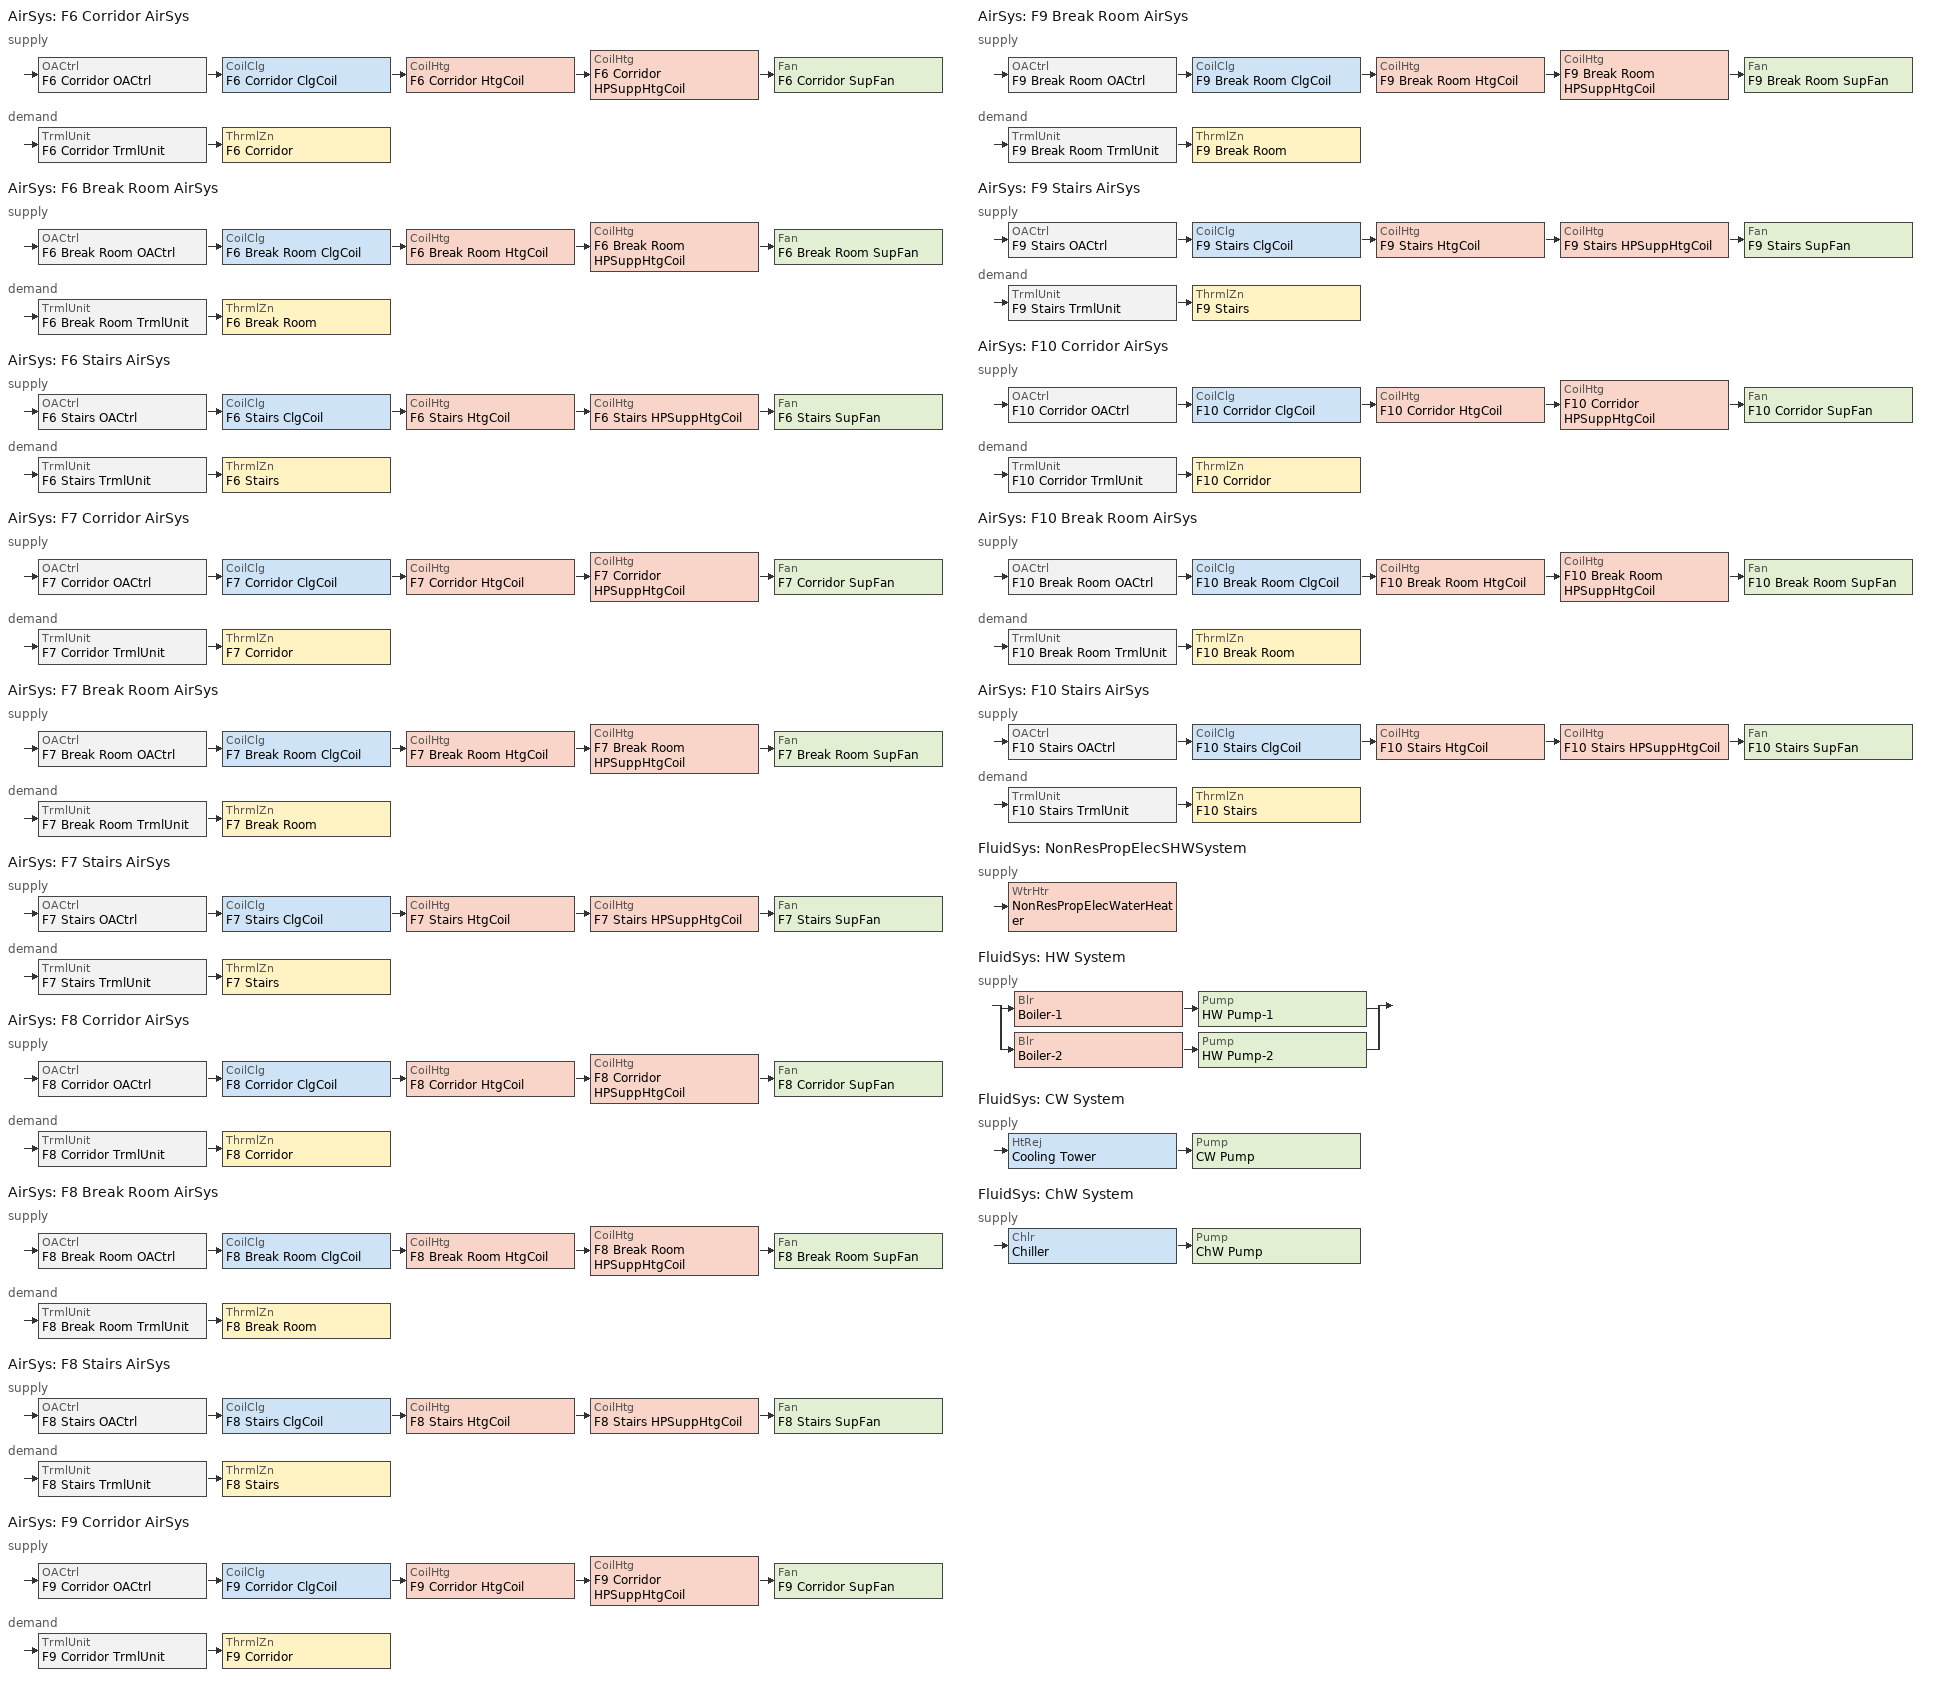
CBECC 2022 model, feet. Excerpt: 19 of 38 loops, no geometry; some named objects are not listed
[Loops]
AirSys 'F6 Corridor AirSys'
 supply: OACtrl 'F6 Corridor OACtrl' > CoilClg 'F6 Corridor ClgCoil' > CoilHtg 'F6 Corridor HtgCoil' > CoilHtg 'F6 Corridor HPSuppHtgCoil' > Fan 'F6 Corridor SupFan'
 demand: TrmlUnit 'F6 Corridor TrmlUnit' > ThrmlZn 'F6 Corridor'
AirSys 'F6 Break Room AirSys'
 supply: OACtrl 'F6 Break Room OACtrl' > CoilClg 'F6 Break Room ClgCoil' > CoilHtg 'F6 Break Room HtgCoil' > CoilHtg 'F6 Break Room HPSuppHtgCoil' > Fan 'F6 Break Room SupFan'
 demand: TrmlUnit 'F6 Break Room TrmlUnit' > ThrmlZn 'F6 Break Room'
AirSys 'F6 Stairs AirSys'
 supply: OACtrl 'F6 Stairs OACtrl' > CoilClg 'F6 Stairs ClgCoil' > CoilHtg 'F6 Stairs HtgCoil' > CoilHtg 'F6 Stairs HPSuppHtgCoil' > Fan 'F6 Stairs SupFan'
 demand: TrmlUnit 'F6 Stairs TrmlUnit' > ThrmlZn 'F6 Stairs'
AirSys 'F7 Corridor AirSys'
 supply: OACtrl 'F7 Corridor OACtrl' > CoilClg 'F7 Corridor ClgCoil' > CoilHtg 'F7 Corridor HtgCoil' > CoilHtg 'F7 Corridor HPSuppHtgCoil' > Fan 'F7 Corridor SupFan'
 demand: TrmlUnit 'F7 Corridor TrmlUnit' > ThrmlZn 'F7 Corridor'
AirSys 'F7 Break Room AirSys'
 supply: OACtrl 'F7 Break Room OACtrl' > CoilClg 'F7 Break Room ClgCoil' > CoilHtg 'F7 Break Room HtgCoil' > CoilHtg 'F7 Break Room HPSuppHtgCoil' > Fan 'F7 Break Room SupFan'
 demand: TrmlUnit 'F7 Break Room TrmlUnit' > ThrmlZn 'F7 Break Room'
AirSys 'F7 Stairs AirSys'
 supply: OACtrl 'F7 Stairs OACtrl' > CoilClg 'F7 Stairs ClgCoil' > CoilHtg 'F7 Stairs HtgCoil' > CoilHtg 'F7 Stairs HPSuppHtgCoil' > Fan 'F7 Stairs SupFan'
 demand: TrmlUnit 'F7 Stairs TrmlUnit' > ThrmlZn 'F7 Stairs'
AirSys 'F8 Corridor AirSys'
 supply: OACtrl 'F8 Corridor OACtrl' > CoilClg 'F8 Corridor ClgCoil' > CoilHtg 'F8 Corridor HtgCoil' > CoilHtg 'F8 Corridor HPSuppHtgCoil' > Fan 'F8 Corridor SupFan'
 demand: TrmlUnit 'F8 Corridor TrmlUnit' > ThrmlZn 'F8 Corridor'
AirSys 'F8 Break Room AirSys'
 supply: OACtrl 'F8 Break Room OACtrl' > CoilClg 'F8 Break Room ClgCoil' > CoilHtg 'F8 Break Room HtgCoil' > CoilHtg 'F8 Break Room HPSuppHtgCoil' > Fan 'F8 Break Room SupFan'
 demand: TrmlUnit 'F8 Break Room TrmlUnit' > ThrmlZn 'F8 Break Room'
AirSys 'F8 Stairs AirSys'
 supply: OACtrl 'F8 Stairs OACtrl' > CoilClg 'F8 Stairs ClgCoil' > CoilHtg 'F8 Stairs HtgCoil' > CoilHtg 'F8 Stairs HPSuppHtgCoil' > Fan 'F8 Stairs SupFan'
 demand: TrmlUnit 'F8 Stairs TrmlUnit' > ThrmlZn 'F8 Stairs'
AirSys 'F9 Corridor AirSys'
 supply: OACtrl 'F9 Corridor OACtrl' > CoilClg 'F9 Corridor ClgCoil' > CoilHtg 'F9 Corridor HtgCoil' > CoilHtg 'F9 Corridor HPSuppHtgCoil' > Fan 'F9 Corridor SupFan'
 demand: TrmlUnit 'F9 Corridor TrmlUnit' > ThrmlZn 'F9 Corridor'
AirSys 'F9 Break Room AirSys'
 supply: OACtrl 'F9 Break Room OACtrl' > CoilClg 'F9 Break Room ClgCoil' > CoilHtg 'F9 Break Room HtgCoil' > CoilHtg 'F9 Break Room HPSuppHtgCoil' > Fan 'F9 Break Room SupFan'
 demand: TrmlUnit 'F9 Break Room TrmlUnit' > ThrmlZn 'F9 Break Room'
AirSys 'F9 Stairs AirSys'
 supply: OACtrl 'F9 Stairs OACtrl' > CoilClg 'F9 Stairs ClgCoil' > CoilHtg 'F9 Stairs HtgCoil' > CoilHtg 'F9 Stairs HPSuppHtgCoil' > Fan 'F9 Stairs SupFan'
 demand: TrmlUnit 'F9 Stairs TrmlUnit' > ThrmlZn 'F9 Stairs'
AirSys 'F10 Corridor AirSys'
 supply: OACtrl 'F10 Corridor OACtrl' > CoilClg 'F10 Corridor ClgCoil' > CoilHtg 'F10 Corridor HtgCoil' > CoilHtg 'F10 Corridor HPSuppHtgCoil' > Fan 'F10 Corridor SupFan'
 demand: TrmlUnit 'F10 Corridor TrmlUnit' > ThrmlZn 'F10 Corridor'
AirSys 'F10 Break Room AirSys'
 supply: OACtrl 'F10 Break Room OACtrl' > CoilClg 'F10 Break Room ClgCoil' > CoilHtg 'F10 Break Room HtgCoil' > CoilHtg 'F10 Break Room HPSuppHtgCoil' > Fan 'F10 Break Room SupFan'
 demand: TrmlUnit 'F10 Break Room TrmlUnit' > ThrmlZn 'F10 Break Room'
AirSys 'F10 Stairs AirSys'
 supply: OACtrl 'F10 Stairs OACtrl' > CoilClg 'F10 Stairs ClgCoil' > CoilHtg 'F10 Stairs HtgCoil' > CoilHtg 'F10 Stairs HPSuppHtgCoil' > Fan 'F10 Stairs SupFan'
 demand: TrmlUnit 'F10 Stairs TrmlUnit' > ThrmlZn 'F10 Stairs'
FluidSys 'NonResPropElecSHWSystem'
 supply: WtrHtr 'NonResPropElecWaterHeater'
FluidSys 'HW System'
 supply: split
  | Blr 'Boiler-1' > Pump 'HW Pump-1'
  | Blr 'Boiler-2' > Pump 'HW Pump-2'
FluidSys 'CW System'
 supply: HtRej 'Cooling Tower' > Pump 'CW Pump'
FluidSys 'ChW System'
 supply: Chlr 'Chiller' > Pump 'ChW Pump'
[AirSys] Type=SZHP; SubType=Split1Phase; EffMetric=SEER2/EER2/HSPF2; ResHVACAutoSizing=1; OptStart=0
Name | CtrlZnRef
F6 Corridor AirSys | F6 Corridor
F6 Break Room AirSys | F6 Break Room
F6 Stairs AirSys | F6 Stairs
F7 Corridor AirSys | F7 Corridor
F7 Break Room AirSys | F7 Break Room
F7 Stairs AirSys | F7 Stairs
F8 Corridor AirSys | F8 Corridor
F8 Break Room AirSys | F8 Break Room
F8 Stairs AirSys | F8 Stairs
F9 Corridor AirSys | F9 Corridor
F9 Break Room AirSys | F9 Break Room
F9 Stairs AirSys | F9 Stairs
F10 Corridor AirSys | F10 Corridor
F10 Break Room AirSys | F10 Break Room
F10 Stairs AirSys | F10 Stairs
[AirSeg]
Name | Sys | Type
F6 Corridor SupAirSeg | F6 Corridor AirSys | Supply
F6 Corridor RetAirSeg | F6 Corridor AirSys | Return
F6 Break Room SupAirSeg | F6 Break Room AirSys | Supply
F6 Break Room RetAirSeg | F6 Break Room AirSys | Return
F6 Stairs SupAirSeg | F6 Stairs AirSys | Supply
F6 Stairs RetAirSeg | F6 Stairs AirSys | Return
F7 Corridor SupAirSeg | F7 Corridor AirSys | Supply
F7 Corridor RetAirSeg | F7 Corridor AirSys | Return
F7 Break Room SupAirSeg | F7 Break Room AirSys | Supply
F7 Break Room RetAirSeg | F7 Break Room AirSys | Return
F7 Stairs SupAirSeg | F7 Stairs AirSys | Supply
F7 Stairs RetAirSeg | F7 Stairs AirSys | Return
F8 Corridor SupAirSeg | F8 Corridor AirSys | Supply
F8 Corridor RetAirSeg | F8 Corridor AirSys | Return
F8 Break Room SupAirSeg | F8 Break Room AirSys | Supply
F8 Break Room RetAirSeg | F8 Break Room AirSys | Return
F8 Stairs SupAirSeg | F8 Stairs AirSys | Supply
F8 Stairs RetAirSeg | F8 Stairs AirSys | Return
F9 Corridor SupAirSeg | F9 Corridor AirSys | Supply
F9 Corridor RetAirSeg | F9 Corridor AirSys | Return
F9 Break Room SupAirSeg | F9 Break Room AirSys | Supply
F9 Break Room RetAirSeg | F9 Break Room AirSys | Return
F9 Stairs SupAirSeg | F9 Stairs AirSys | Supply
F9 Stairs RetAirSeg | F9 Stairs AirSys | Return
F10 Corridor SupAirSeg | F10 Corridor AirSys | Supply
F10 Corridor RetAirSeg | F10 Corridor AirSys | Return
F10 Break Room SupAirSeg | F10 Break Room AirSys | Supply
F10 Break Room RetAirSeg | F10 Break Room AirSys | Return
F10 Stairs SupAirSeg | F10 Stairs AirSys | Supply
F10 Stairs RetAirSeg | F10 Stairs AirSys | Return
[CoilClg] Type=DirectExpansion; DXSEER=14
Name | Sys
F6 Corridor ClgCoil | F6 Corridor AirSys
F6 Break Room ClgCoil | F6 Break Room AirSys
F6 Stairs ClgCoil | F6 Stairs AirSys
F7 Corridor ClgCoil | F7 Corridor AirSys
F7 Break Room ClgCoil | F7 Break Room AirSys
F7 Stairs ClgCoil | F7 Stairs AirSys
F8 Corridor ClgCoil | F8 Corridor AirSys
F8 Break Room ClgCoil | F8 Break Room AirSys
F8 Stairs ClgCoil | F8 Stairs AirSys
F9 Corridor ClgCoil | F9 Corridor AirSys
F9 Break Room ClgCoil | F9 Break Room AirSys
F9 Stairs ClgCoil | F9 Stairs AirSys
F10 Corridor ClgCoil | F10 Corridor AirSys
F10 Break Room ClgCoil | F10 Break Room AirSys
F10 Stairs ClgCoil | F10 Stairs AirSys
[CoilHtg]
Name | Sys | Type | HtPumpHSPF | HtPumpSuppCoilHtgRef
F6 Corridor HtgCoil | F6 Corridor AirSys | HeatPump | 8.2 | F6 Corridor HPSuppHtgCoil
F6 Corridor HPSuppHtgCoil | F6 Corridor AirSys | Resistance | 8.2
F6 Break Room HtgCoil | F6 Break Room AirSys | HeatPump | 8.2 | F6 Break Room HPSuppHtgCoil
F6 Break Room HPSuppHtgCoil | F6 Break Room AirSys | Resistance | 8.2
F6 Stairs HtgCoil | F6 Stairs AirSys | HeatPump | 8.2 | F6 Stairs HPSuppHtgCoil
F6 Stairs HPSuppHtgCoil | F6 Stairs AirSys | Resistance | 8.2
F7 Corridor HtgCoil | F7 Corridor AirSys | HeatPump | 8.2 | F7 Corridor HPSuppHtgCoil
F7 Corridor HPSuppHtgCoil | F7 Corridor AirSys | Resistance | 8.2
F7 Break Room HtgCoil | F7 Break Room AirSys | HeatPump | 8.2 | F7 Break Room HPSuppHtgCoil
F7 Break Room HPSuppHtgCoil | F7 Break Room AirSys | Resistance | 8.2
F7 Stairs HtgCoil | F7 Stairs AirSys | HeatPump | 8.2 | F7 Stairs HPSuppHtgCoil
F7 Stairs HPSuppHtgCoil | F7 Stairs AirSys | Resistance | 8.2
F8 Corridor HtgCoil | F8 Corridor AirSys | HeatPump | 8.2 | F8 Corridor HPSuppHtgCoil
F8 Corridor HPSuppHtgCoil | F8 Corridor AirSys | Resistance | 8.2
F8 Break Room HtgCoil | F8 Break Room AirSys | HeatPump | 8.2 | F8 Break Room HPSuppHtgCoil
F8 Break Room HPSuppHtgCoil | F8 Break Room AirSys | Resistance | 8.2
F8 Stairs HtgCoil | F8 Stairs AirSys | HeatPump | 8.2 | F8 Stairs HPSuppHtgCoil
F8 Stairs HPSuppHtgCoil | F8 Stairs AirSys | Resistance | 8.2
F9 Corridor HtgCoil | F9 Corridor AirSys | HeatPump | 8.2 | F9 Corridor HPSuppHtgCoil
F9 Corridor HPSuppHtgCoil | F9 Corridor AirSys | Resistance | 8.2
F9 Break Room HtgCoil | F9 Break Room AirSys | HeatPump | 8.2 | F9 Break Room HPSuppHtgCoil
F9 Break Room HPSuppHtgCoil | F9 Break Room AirSys | Resistance | 8.2
F9 Stairs HtgCoil | F9 Stairs AirSys | HeatPump | 8.2 | F9 Stairs HPSuppHtgCoil
F9 Stairs HPSuppHtgCoil | F9 Stairs AirSys | Resistance | 8.2
F10 Corridor HtgCoil | F10 Corridor AirSys | HeatPump | 8.2 | F10 Corridor HPSuppHtgCoil
F10 Corridor HPSuppHtgCoil | F10 Corridor AirSys | Resistance | 8.2
F10 Break Room HtgCoil | F10 Break Room AirSys | HeatPump | 8.2 | F10 Break Room HPSuppHtgCoil
F10 Break Room HPSuppHtgCoil | F10 Break Room AirSys | Resistance | 8.2
F10 Stairs HtgCoil | F10 Stairs AirSys | HeatPump | 8.2 | F10 Stairs HPSuppHtgCoil
F10 Stairs HPSuppHtgCoil | F10 Stairs AirSys | Resistance
[Fan]
Name | Sys
F6 Corridor SupFan | F6 Corridor AirSys
F6 Break Room SupFan | F6 Break Room AirSys
F6 Stairs SupFan | F6 Stairs AirSys
F7 Corridor SupFan | F7 Corridor AirSys
F7 Break Room SupFan | F7 Break Room AirSys
F7 Stairs SupFan | F7 Stairs AirSys
F8 Corridor SupFan | F8 Corridor AirSys
F8 Break Room SupFan | F8 Break Room AirSys
F8 Stairs SupFan | F8 Stairs AirSys
F9 Corridor SupFan | F9 Corridor AirSys
F9 Break Room SupFan | F9 Break Room AirSys
F9 Stairs SupFan | F9 Stairs AirSys
F10 Corridor SupFan | F10 Corridor AirSys
F10 Break Room SupFan | F10 Break Room AirSys
F10 Stairs SupFan | F10 Stairs AirSys
[TrmlUnit] Type=Uncontrolled
Name | Sys | ZnServedRef
F6 Corridor TrmlUnit | F6 Corridor AirSys | F6 Corridor
F6 Break Room TrmlUnit | F6 Break Room AirSys | F6 Break Room
F6 Stairs TrmlUnit | F6 Stairs AirSys | F6 Stairs
F7 Corridor TrmlUnit | F7 Corridor AirSys | F7 Corridor
F7 Break Room TrmlUnit | F7 Break Room AirSys | F7 Break Room
F7 Stairs TrmlUnit | F7 Stairs AirSys | F7 Stairs
F8 Corridor TrmlUnit | F8 Corridor AirSys | F8 Corridor
F8 Break Room TrmlUnit | F8 Break Room AirSys | F8 Break Room
F8 Stairs TrmlUnit | F8 Stairs AirSys | F8 Stairs
F9 Corridor TrmlUnit | F9 Corridor AirSys | F9 Corridor
F9 Break Room TrmlUnit | F9 Break Room AirSys | F9 Break Room
F9 Stairs TrmlUnit | F9 Stairs AirSys | F9 Stairs
F10 Corridor TrmlUnit | F10 Corridor AirSys | F10 Corridor
F10 Break Room TrmlUnit | F10 Break Room AirSys | F10 Break Room
F10 Stairs TrmlUnit | F10 Stairs AirSys | F10 Stairs
[OACtrl] EconoCtrlMthd=NoEconomizer
Name | Sys | AirSegSupRef | AirSegRetRef
F6 Corridor OACtrl | F6 Corridor AirSys | F6 Corridor SupAirSeg | F6 Corridor RetAirSeg
F6 Break Room OACtrl | F6 Break Room AirSys | F6 Break Room SupAirSeg | F6 Break Room RetAirSeg
F6 Stairs OACtrl | F6 Stairs AirSys | F6 Stairs SupAirSeg | F6 Stairs RetAirSeg
F7 Corridor OACtrl | F7 Corridor AirSys | F7 Corridor SupAirSeg | F7 Corridor RetAirSeg
F7 Break Room OACtrl | F7 Break Room AirSys | F7 Break Room SupAirSeg | F7 Break Room RetAirSeg
F7 Stairs OACtrl | F7 Stairs AirSys | F7 Stairs SupAirSeg | F7 Stairs RetAirSeg
F8 Corridor OACtrl | F8 Corridor AirSys | F8 Corridor SupAirSeg | F8 Corridor RetAirSeg
F8 Break Room OACtrl | F8 Break Room AirSys | F8 Break Room SupAirSeg | F8 Break Room RetAirSeg
F8 Stairs OACtrl | F8 Stairs AirSys | F8 Stairs SupAirSeg | F8 Stairs RetAirSeg
F9 Corridor OACtrl | F9 Corridor AirSys | F9 Corridor SupAirSeg | F9 Corridor RetAirSeg
F9 Break Room OACtrl | F9 Break Room AirSys | F9 Break Room SupAirSeg | F9 Break Room RetAirSeg
F9 Stairs OACtrl | F9 Stairs AirSys | F9 Stairs SupAirSeg | F9 Stairs RetAirSeg
F10 Corridor OACtrl | F10 Corridor AirSys | F10 Corridor SupAirSeg | F10 Corridor RetAirSeg
F10 Break Room OACtrl | F10 Break Room AirSys | F10 Break Room SupAirSeg | F10 Break Room RetAirSeg
F10 Stairs OACtrl | F10 Stairs AirSys | F10 Stairs SupAirSeg | F10 Stairs RetAirSeg
[FluidSys]
NonResPropElecSHWSystem: Type=ServiceHotWater
HW System: Type=HotWater; CtrlType=DDC
CW System: Type=CondenserWater
ChW System: Type=ChilledWater; RstSupHi=54; RstSupLow=44; RstOutdrHi=60; RstOutdrLow=80
[FluidSeg]
Name | Sys | Type | Src
NonResPropElecSHWPriSupSeg | NonResPropElecSHWSystem | PrimarySupply
NonResPropElecSHWMuniInlet | NonResPropElecSHWSystem | MakeupFluid | MunicipalWater
HW Supply | HW System | PrimarySupply
HW Return | HW System | PrimaryReturn
CW Supply | CW System | PrimarySupply
CW Return | CW System | PrimaryReturn
[WtrHtr]
NonResPropElecWaterHeater: Sys=NonResPropElecSHWSystem; FluidSegOutRef=NonResPropElecSHWPriSupSeg; FluidSegMakeupRef=NonResPropElecSHWMuniInlet; FuelSrc=Electricity
[Blr] Sys=HW System; Type=HotWater; FuelSrc=Gas; DraftType=MechanicalNoncondensing; FluidSegInRef=HW Return; FluidSegOutRef=HW Supply; CapRtd=238347; AFUE=0.82
Boiler-1; Boiler-2
[Pump]
Name | Sys | SpdCtrl | FlowCap | MtrEff | MtrHP
HW Pump-1; HW Pump-2 | HW System | VariableSpeed
CW Pump | CW System | ConstantSpeed
ChW Pump | ChW System | VariableSpeed | 54.1922 | 0.855 | 1
[HtRej]
Cooling Tower: Sys=CW System; Type=OpenTower; FluidSegInRef=CW Return; FluidSegOutRef=CW Supply
[Chlr]
Chiller: Sys=ChW System; Type=Screw; FuelSrc=Electric; CndsrType=Fluid; CndsrFluidSegInRef=CW Supply; CndsrFluidSegOutRef=CW Return; EvapFluidSegInRef=ChW Return; EvapFluidSegOutRef=ChW Supply
[ResDHWSys]
DHW Electric: SystemType=Standard; CentralRecircType=Central, no Recirculation; CentralDHWType=Other; UseMaxDurNumHtrs=0; CHPWHIntegPkgType=Residential (NEEA rated) Product; CHPWHLoopTankConfig=None (return to Primary); CHPWHLoopTankType=Electric Resistance; DHWHeater[1]=Electric; HeaterMult[1]=1; LoopPipeInsulThk[1]=1.5; RecircPipeLoc[1]=Conditioned; TotShowersServed=1; TotBathsServed=1; DemRespControl=Basic
[ResWtrHtr]
Electric: HeaterElementType=Electric Resistance; TankType=Consumer Instantaneous (UEF); HPWHCategory=Non-UEF Rated (existing only); EnergyFactor=0.92; TankVolume=0; IntInsulRVal=0; ExtInsulRVal=0; AmbientCond=Unconditioned; RecovEff=99; RatedFlow=2; HasElecMiniTank=0; ElecMiniTankPower=0
